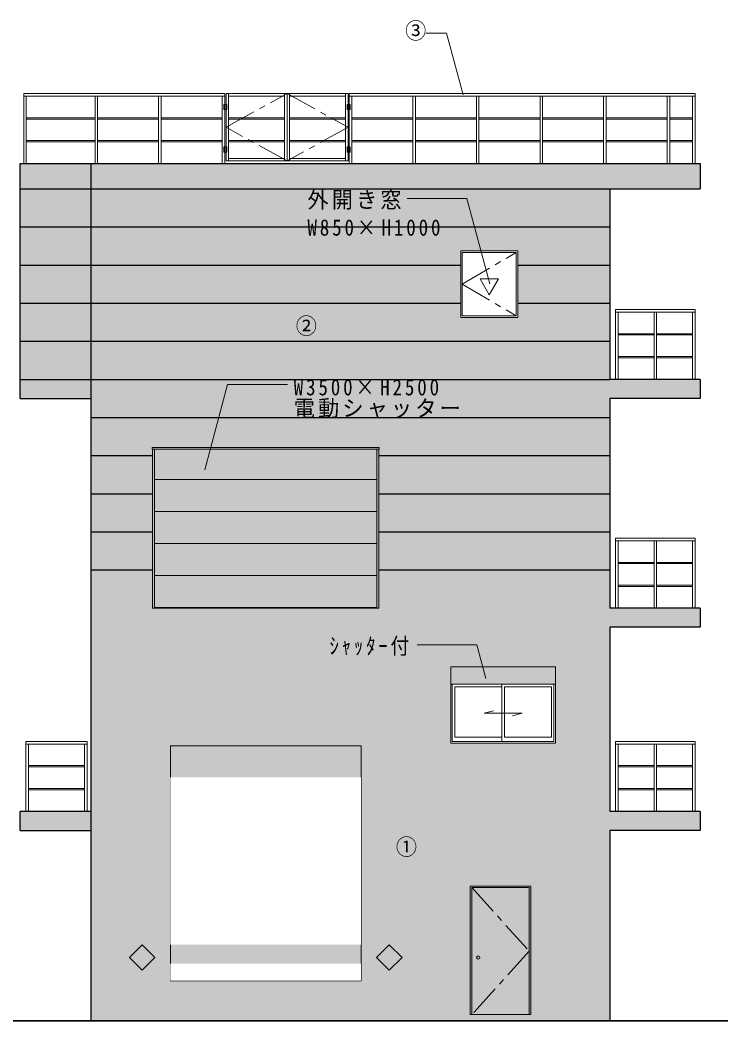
# Model space of a CAD drawing. Units: millimetres at full size; details may follow other scales. Extents: x -38230 to 40344, y -28542 to 27899.
# Drawn here: x -7339 to 3798, y 1334 to 17093 of the extents above; entities that cross this region are included whole.
import ezdxf
from ezdxf.enums import TextEntityAlignment as Align

# ---------------------------------------------------------------- set-up
doc = ezdxf.new("R2010")
doc.units = ezdxf.units.MM
doc.header["$LTSCALE"] = 100
doc.linetypes.add('CHAIN1', pattern=[8, 5, -1, 1, -1])
for name, color, linetype, lineweight in [('1-2_細線', 7, 'Continuous', 18), ('1-3_中線', 3, 'Continuous', 25), ('1-4_太線', 2, 'Continuous', 35), ('1-8_ﾊｯﾁﾝｸﾞ', 4, 'Continuous', 9), ('1-A_中芯線', 4, 'CHAIN1', 9), ('1-D_文字', 7, 'Continuous', 18), ('4-1_寸法', 4, 'Continuous', 9)]:
    doc.layers.add(name, color=color, linetype=linetype, lineweight=lineweight)
for name, color, linetype in [('2-D_2-Dﾚｲﾔ', 9, 'Continuous'), ('3-D_文字', 134, 'Continuous'), ('4-D_文字', 7, 'Continuous')]:
    doc.layers.add(name, color=color, linetype=linetype)
doc.styles.add('ＭＳ ゴシック', font='')
doc.styles.get('ＭＳ ゴシック').set_extended_font_data('MS Gothic')

msp = doc.modelspace()

# ---------------------------------------------------------------- hatches: boundary and pattern name
at = {"layer": '2-D_2-Dﾚｲﾔ'}
for points in [[(-2679.1, 4522.2, 1), (-3179.1, 4522.2, 1)], [(-3963, 3262.2, 1), (-4463, 3262.2, 1)]]:
    msp.add_hatch(color=1, dxfattribs=at).paths.add_polyline_path(points)

# ---------------------------------------------------------------- linework, layer by layer
at = {"layer": '1-2_細線'}
for p, q in [((-7281, 15934.3), (-4118.9, 15934.3)), ((-7281, 14834.3), (-7281, 15934.3)), ((-4118.9, 14834.3), (-4118.9, 15934.3)), ((-4098.9, 14874.3), (-4098.9, 15934.3)), ((-4098.9, 15934.3), (-3138.9, 15934.3)), ((-4058.9, 15934.3), (-4058.9, 14874.3)), ((-3178.9, 14874.3), (-3178.9, 15934.3)), ((-3138.9, 14874.3), (-3138.9, 15934.3)), ((-2178.9, 15934.3), (-3138.9, 15934.3)), ((-3098.9, 14874.3), (-3098.9, 15934.3)), ((-2218.9, 15934.3), (-2218.9, 14874.3)), ((-2178.9, 14874.3), (-2178.9, 15934.3)), ((-2158.9, 14834.3), (-2158.9, 15934.3)), ((3281.1, 15934.3), (-2158.9, 15934.3)), ((3281.1, 15934.3), (3281.1, 14834.3)), ((-7281, 15894.3), (-4118.9, 15894.3)), ((-7241, 15894.3), (-7241, 14834.3)), ((-6158.9, 14834.3), (-6158.9, 15894.3)), ((-6118.9, 15894.3), (-6118.9, 14834.3)), ((-5158.9, 15894.3), (-5158.9, 14834.3)), ((-5118.9, 15894.3), (-5118.9, 14834.3)), ((-4158.9, 15894.3), (-4158.9, 14834.3)), ((-4058.9, 15894.3), (-3178.9, 15894.3)), ((-2218.9, 15894.3), (-3098.9, 15894.3)), ((-2158.9, 15894.3), (3281.1, 15894.3)), ((-2118.9, 14834.3), (-2118.9, 15894.3)), ((-1158.9, 15894.3), (-1158.9, 14834.3)), ((-1118.9, 14834.3), (-1118.9, 15894.3)), ((-158.9, 15894.3), (-158.9, 14834.3)), ((-118.9, 15894.3), (-118.9, 14834.3)), ((841.1, 15894.3), (841.1, 14834.3)), ((881.1, 15894.3), (881.1, 14834.3)), ((1841.1, 15894.3), (1841.1, 14834.3)), ((1881.1, 15894.3), (1881.1, 14834.3)), ((2841.1, 15894.3), (2841.1, 14834.3)), ((2881.1, 15894.3), (2881.1, 14834.3)), ((3241.1, 15894.3), (3241.1, 14834.3)), ((-7241, 15554.3), (-6158.9, 15554.3)), ((-7241, 15534.3), (-6158.9, 15534.3)), ((-6118.9, 15554.3), (-5158.9, 15554.3)), ((-6118.9, 15534.3), (-5158.9, 15534.3)), ((-5118.9, 15554.3), (-4158.9, 15554.3)), ((-5118.9, 15534.3), (-4158.9, 15534.3)), ((-3178.9, 15554.3), (-4058.9, 15554.3)), ((-3178.9, 15534.3), (-4058.9, 15534.3)), ((-3098.9, 15554.3), (-2218.9, 15554.3)), ((-3098.9, 15534.3), (-2218.9, 15534.3)), ((-2118.9, 15554.3), (-1158.9, 15554.3)), ((-2118.9, 15534.3), (-1158.9, 15534.3)), ((-1118.9, 15554.3), (-158.9, 15554.3)), ((-1118.9, 15534.3), (-158.9, 15534.3)), ((-118.9, 15554.3), (841.1, 15554.3)), ((-118.9, 15534.3), (841.1, 15534.3)), ((881.1, 15554.3), (1841.1, 15554.3)), ((881.1, 15534.3), (1841.1, 15534.3)), ((1881.1, 15554.3), (2841.1, 15554.3)), ((1881.1, 15534.3), (2841.1, 15534.3)), ((2881.1, 15554.3), (3241.1, 15554.3)), ((2881.1, 15534.3), (3241.1, 15534.3)), ((-7241, 15194.3), (-6158.9, 15194.3)), ((-7241, 15174.3), (-6158.9, 15174.3)), ((-6118.9, 15194.3), (-5158.9, 15194.3)), ((-6118.9, 15174.3), (-5158.9, 15174.3)), ((-5118.9, 15194.3), (-4158.9, 15194.3)), ((-5118.9, 15174.3), (-4158.9, 15174.3)), ((-3178.9, 15194.3), (-4058.9, 15194.3)), ((-3178.9, 15174.3), (-4058.9, 15174.3)), ((-3098.9, 15194.3), (-2218.9, 15194.3)), ((-3098.9, 15174.3), (-2218.9, 15174.3)), ((-2118.9, 15194.3), (-1158.9, 15194.3)), ((-2118.9, 15174.3), (-1158.9, 15174.3)), ((-1118.9, 15194.3), (-158.9, 15194.3)), ((-1118.9, 15174.3), (-158.9, 15174.3)), ((-118.9, 15194.3), (841.1, 15194.3)), ((-118.9, 15174.3), (841.1, 15174.3)), ((881.1, 15194.3), (1841.1, 15194.3)), ((881.1, 15174.3), (1841.1, 15174.3)), ((1881.1, 15194.3), (2841.1, 15194.3)), ((1881.1, 15174.3), (2841.1, 15174.3)), ((2881.1, 15194.3), (3241.1, 15194.3)), ((2881.1, 15174.3), (3241.1, 15174.3)), ((-4098.9, 14874.3), (-3138.9, 14874.3)), ((-4058.9, 14914.3), (-3178.9, 14914.3)), ((-2178.9, 14874.3), (-3138.9, 14874.3)), ((-2218.9, 14914.3), (-3098.9, 14914.3)), ((2031, 12534.3), (2031, 11434.3)), ((3281.1, 12534.3), (2031, 12534.3)), ((3281.1, 12494.3), (2031, 12494.3)), ((2071, 12494.3), (2071, 11434.3)), ((2636, 12494.3), (2636, 11434.3)), ((2676, 12494.3), (2676, 11434.3)), ((3241.1, 12494.3), (3241.1, 11434.3)), ((3281.1, 12534.3), (3281.1, 11434.3)), ((2636, 12154.3), (2071, 12154.3)), ((2636, 12134.3), (2071, 12134.3)), ((3241.1, 12154.3), (2676, 12154.3)), ((3241.1, 12134.3), (2676, 12134.3)), ((2636, 11794.3), (2071, 11794.3)), ((2636, 11774.3), (2071, 11774.3)), ((3241.1, 11794.3), (2676, 11794.3)), ((3241.1, 11774.3), (2676, 11774.3)), ((2031, 8934.3), (2031, 7834.3)), ((3281.1, 8934.3), (2031, 8934.3)), ((3281.1, 8894.3), (2031, 8894.3)), ((2071, 8894.3), (2071, 7834.3)), ((2636, 8894.3), (2636, 7834.3)), ((2676, 8894.3), (2676, 7834.3)), ((3241.1, 8894.3), (3241.1, 7834.3)), ((3281.1, 8934.3), (3281.1, 7834.3)), ((2636, 8554.3), (2071, 8554.3)), ((2636, 8534.3), (2071, 8534.3)), ((3241.1, 8554.3), (2676, 8554.3)), ((3241.1, 8534.3), (2676, 8534.3)), ((2636, 8194.3), (2071, 8194.3)), ((2636, 8174.3), (2071, 8174.3)), ((3241.1, 8194.3), (2676, 8194.3)), ((3241.1, 8174.3), (2676, 8174.3)), ((-7247.4, 5734.3), (-7247.4, 4634.3)), ((-6283.3, 5734.3), (-7247.4, 5734.3)), ((-6283.3, 5694.3), (-7247.4, 5694.3)), ((-7207.4, 5694.3), (-7207.4, 4634.3)), ((-6323.3, 5694.3), (-6323.3, 4634.3)), ((-6283.3, 5734.3), (-6283.3, 4634.3)), ((2031, 5734.3), (2031, 4634.3)), ((3281.1, 5734.3), (2031, 5734.3)), ((3281.1, 5694.3), (2031, 5694.3)), ((2071, 5694.3), (2071, 4634.3)), ((2636, 5694.3), (2636, 4634.3)), ((2676, 5694.3), (2676, 4634.3)), ((3241.1, 5694.3), (3241.1, 4634.3)), ((3281.1, 5734.3), (3281.1, 4634.3)), ((-6323.3, 5354.3), (-7207.4, 5354.3)), ((-6323.3, 5334.3), (-7207.4, 5334.3)), ((2636, 5354.3), (2071, 5354.3)), ((2636, 5334.3), (2071, 5334.3)), ((3241.1, 5354.3), (2676, 5354.3)), ((3241.1, 5334.3), (2676, 5334.3)), ((-6323.3, 4994.3), (-7207.4, 4994.3)), ((-6323.3, 4974.3), (-7207.4, 4974.3)), ((2636, 4994.3), (2071, 4994.3)), ((2636, 4974.3), (2071, 4974.3)), ((3241.1, 4994.3), (2676, 4994.3)), ((3241.1, 4974.3), (2676, 4974.3))]:
    msp.add_line(p, q, dxfattribs=at)
for points in [[(-4083.9, 15684.3), (-4133.9, 15684.3), (-4133.9, 15764.3), (-4083.9, 15764.3)], [(-2143.9, 15684.3), (-2193.9, 15684.3), (-2193.9, 15764.3), (-2143.9, 15764.3)], [(-4083.9, 15014.3), (-4133.9, 15014.3), (-4133.9, 15094.3), (-4083.9, 15094.3)], [(-2143.9, 15014.3), (-2193.9, 15014.3), (-2193.9, 15094.3), (-2143.9, 15094.3)]]:
    msp.add_lwpolyline(points, close=True, dxfattribs=at)
at = {"layer": '1-3_中線'}
for p, q in [((-7338.9, 14834.3), (3361.1, 14834.3)), ((-7338.9, 11134.3), (-7338.9, 14834.3)), ((-6219.9, 1334.3), (-6219.9, 14834.3)), ((3361.1, 14834.3), (3361.1, 14434.3)), ((-7338.9, 14434.3), (-6219.9, 14434.3)), ((1942.1, 14434.3), (3361.1, 14434.3)), ((1942.1, 14434.3), (1942.1, 11434.3)), ((3361.1, 11434.3), (1942.1, 11434.3)), ((3361.1, 11434.3), (3361.1, 11134.3)), ((-7338.9, 11134.3), (-6219.9, 11134.3)), ((3361.1, 11134.3), (1942.1, 11134.3)), ((1942.1, 11134.3), (1942.1, 7834.3)), ((3361.1, 7834.3), (1942.1, 7834.3)), ((3361.1, 7834.3), (3361.1, 7534.3)), ((3361.1, 7534.3), (1942.1, 7534.3)), ((1942.1, 7534.3), (1942.1, 4634.3)), ((-7338.9, 4334.3), (-7338.9, 4634.3)), ((-6219.9, 4634.3), (-7338.9, 4634.3)), ((3361.1, 4634.3), (1942.1, 4634.3)), ((3361.1, 4634.3), (3361.1, 4334.3)), ((-7338.9, 4334.3), (-6219.9, 4334.3)), ((3361.1, 4334.3), (1942.1, 4334.3)), ((1942.1, 4334.3), (1942.1, 1334.3))]:
    msp.add_line(p, q, dxfattribs=at)
at = {"layer": '1-4_太線'}
msp.add_line((3798.2, 1334.3), (-12908.5, 1334.3), dxfattribs=at)
at = {"layer": '1-8_ﾊｯﾁﾝｸﾞ'}
for p, q in [((-407, 13459.3), (-407, 12409.3)), ((-407, 13459.3), (493, 13459.3)), ((-382, 13434.3), (-382, 12434.3)), ((-382, 13434.3), (468, 13434.3)), ((468, 13434.3), (468, 12434.3)), ((493, 13459.3), (493, 12409.3)), ((-100.6, 13017.2), (186.6, 13017.2)), ((-100.6, 13017.2), (43, 12768.4)), ((186.6, 13017.2), (43, 12768.4)), ((493, 12409.3), (-407, 12409.3)), ((468, 12434.3), (-382, 12434.3)), ((-5259.2, 10364.3), (-5259.2, 10334.3)), ((-5259.2, 10364.3), (-1689.2, 10364.3)), ((-5259.2, 10334.3), (-1689.2, 10334.3)), ((-5254.2, 7834.3), (-5254.2, 10334.3)), ((-5224.2, 7834.3), (-5224.2, 10334.3)), ((-1724.2, 10334.3), (-1724.2, 7834.3)), ((-1694.2, 7834.3), (-1694.2, 10334.3)), ((-1689.2, 10364.3), (-1689.2, 10334.3)), ((-5224.2, 9860.3), (-1724.2, 9860.3)), ((-5224.2, 9356.3), (-1724.2, 9356.3)), ((-5224.2, 8852.3), (-1724.2, 8852.3)), ((-5224.2, 8348.3), (-1724.2, 8348.3)), ((-5254.2, 7834.3), (-1694.2, 7834.3)), ((-5224.2, 7844.3), (-1724.2, 7844.3)), ((1086.1, 6909.3), (-563.9, 6909.3)), ((-563.9, 5709.1), (-563.9, 6909.3)), ((1086.1, 5709.1), (1086.1, 6909.3)), ((-563.9, 6634.3), (1086.1, 6634.3)), ((-538.9, 5734.3), (-538.9, 6634.3)), ((241.1, 5734.3), (241.1, 6634.3)), ((1061.1, 5734.3), (1061.1, 6634.3)), ((241.1, 6594.3), (-498.9, 6594.3)), ((-498.9, 5804.3), (-498.9, 6594.3)), ((281.1, 5804.3), (281.1, 6594.3)), ((1021.1, 6594.3), (281.1, 6594.3)), ((1021.1, 5804.3), (1021.1, 6594.3)), ((110.5, 6218.5), (-39.2, 6178.6)), ((560.8, 6178.6), (-39.2, 6178.6)), ((411, 6138.8), (560.8, 6178.6)), ((-563.9, 5709.1), (1086.1, 5709.1)), ((-538.9, 5734.3), (1061.1, 5734.3)), ((241.1, 5804.3), (-498.9, 5804.3)), ((1021.1, 5804.3), (281.1, 5804.3)), ((669.6, 3434.3), (669.6, 1434.3)), ((694.6, 1434.3), (694.6, 3459.3)), ((-255.4, 1434.3), (694.6, 1434.3))]:
    msp.add_line(p, q, dxfattribs=at)
at = {"layer": '1-8_ﾊｯﾁﾝｸﾞ', "linetype": 'CHAIN1'}
for q in [(468, 13434.3), (468, 12434.3)]:
    msp.add_line((-382, 12934.3), q, dxfattribs=at)
at = {"layer": '1-8_ﾊｯﾁﾝｸﾞ', "color": 1, "lineweight": 18}
for p, q in [((-5418.4, 2534.3), (-5618.3, 2334.3)), ((-5218.4, 2334.3), (-5418.4, 2534.3)), ((-5618.3, 2334.3), (-5418.4, 2134.3)), ((-5418.4, 2134.3), (-5218.4, 2334.3))]:
    msp.add_line(p, q, dxfattribs=at)
at = {"layer": '1-8_ﾊｯﾁﾝｸﾞ'}
for points in [[(-255.4, 1434.3), (-255.4, 3459.3), (694.6, 3459.3)], [(669.6, 3434.3), (-230.4, 3434.3), (-230.4, 1434.3)]]:
    msp.add_lwpolyline(points, dxfattribs=at)
at = {"layer": '1-8_ﾊｯﾁﾝｸﾞ', "linetype": 'CHAIN1'}
msp.add_lwpolyline([(-230.4, 3434.3), (669.6, 2434.3), (-230.4, 1434.3)], dxfattribs=at)
at = {"layer": '1-8_ﾊｯﾁﾝｸﾞ', "color": 1, "lineweight": 18}
msp.add_lwpolyline([(-1530, 2534.3), (-1330, 2334.3), (-1530, 2134.3), (-1730, 2334.3)], close=True, dxfattribs=at)
at = {"layer": '1-8_ﾊｯﾁﾝｸﾞ'}
msp.add_circle((-130.4, 2334.3), 25, dxfattribs=at)
at = {"layer": '1-A_中芯線'}
for p, q in [((-4098.9, 15404.3), (-3138.9, 15934.3)), ((-3138.9, 15934.3), (-2178.9, 15404.3)), ((-3138.9, 14874.3), (-4098.9, 15404.3)), ((-2178.9, 15404.3), (-3138.9, 14874.3))]:
    msp.add_line(p, q, dxfattribs=at)
at = {"layer": '1-D_文字'}
for p, q in [((-1247.4, 14282.5), (-307.8, 14282.5)), ((52.5, 12941.2), (-307.8, 14282.5)), ((-4433, 10013.4), (-4072.7, 11354.7)), ((-3133.2, 11354.7), (-4072.7, 11354.7)), ((-1091.3, 7257.8), (-151.7, 7257.8)), ((-9, 6726.5), (-151.7, 7257.8)), ((-4974.2, 1968), (-4974.2, 5668)), ((-1974.2, 5668), (-4974.2, 5668))]:
    msp.add_line(p, q, dxfattribs=at)
msp.add_lwpolyline([(-4974.2, 1968), (-1974.2, 1968), (-1974.2, 5668)], dxfattribs=at)
at = {"layer": '2-D_2-Dﾚｲﾔ', "color": 253}
for points in [[(-7338.9, 14834.3), (-7338.9, 11134.3), (-6219.9, 11134.3)], [(-7338.9, 14834.3), (-6219.9, 11134.3), (-6219.9, 12534.3)], [(-7338.9, 14834.3), (-6219.9, 12534.3), (-407, 12534.3)], [(-7338.9, 14834.3), (-407, 12534.3), (-407, 13459.3)], [(-7338.9, 14834.3), (-407, 13459.3), (493, 13459.3)], [(-7338.9, 14834.3), (493, 13459.3), (493, 14834.3)], [(3361.1, 14434.3), (3361.1, 14834.3), (493, 14834.3)], [(493, 14834.3), (493, 7834.3), (1942.1, 11134.3)], [(1942.1, 14434.3), (3361.1, 14434.3), (493, 14834.3)], [(1942.1, 14434.3), (493, 14834.3), (1942.1, 11134.3)], [(-6219.9, 12534.3), (-6219.9, 7834.3), (-5254.2, 7834.3)], [(-407, 12409.3), (-407, 12534.3), (-6219.9, 12534.3)], [(-6219.9, 12534.3), (-5254.2, 7834.3), (-5259.2, 10334.3)], [(-6219.9, 12534.3), (-5259.2, 10334.3), (-5259.2, 10364.3)], [(-6219.9, 12534.3), (-5259.2, 10364.3), (-1689.2, 10364.3)], [(-407, 12409.3), (-6219.9, 12534.3), (-1689.2, 10364.3)], [(-1689.2, 10334.3), (493, 7834.3), (-407, 12409.3)], [(-407, 12409.3), (-1689.2, 10364.3), (-1689.2, 10334.3)], [(493, 7834.3), (493, 12409.3), (-407, 12409.3)], [(3361.1, 11134.3), (3361.1, 11434.3), (1942.1, 11434.3)], [(1942.1, 11134.3), (3361.1, 11134.3), (1942.1, 11434.3)], [(493, 7834.3), (1942.1, 7834.3), (1942.1, 11134.3)], [(-5254.2, 7834.3), (-5254.2, 10334.3), (-5259.2, 10334.3)], [(-1694.2, 10334.3), (-1694.2, 7834.3), (493, 7834.3)], [(-1689.2, 10334.3), (-1694.2, 10334.3), (493, 7834.3)]]:
    msp.add_solid(points, dxfattribs=at)
at = {"layer": '2-D_2-Dﾚｲﾔ', "color": 254}
for points in [[(-5259.2, 10364.3), (-5259.2, 10334.3), (-5254.2, 10334.3)], [(-5254.2, 10334.3), (-1689.2, 10364.3), (-5259.2, 10364.3)], [(-5254.2, 10334.3), (-1689.2, 10334.3), (-1689.2, 10364.3)], [(-5254.2, 10334.3), (-5254.2, 7834.3), (-1694.2, 7834.3)], [(-5254.2, 10334.3), (-1694.2, 7834.3), (-1694.2, 10334.3)], [(-563.9, 6909.3), (-563.9, 6634.3), (1086.1, 6909.3), (1086.1, 6634.3)], [(-255.4, 3459.3), (694.6, 3459.3), (-255.4, 1434.3), (694.6, 1434.3)]]:
    msp.add_solid(points, dxfattribs=at)
at = {"layer": '2-D_2-Dﾚｲﾔ'}
for points in [[(3361.1, 7534.3), (3361.1, 7834.3), (-6219.9, 7834.3)], [(-6219.9, 7834.3), (-6219.9, 6634.3), (-563.9, 6909.3)], [(-6219.9, 7834.3), (-563.9, 6909.3), (1086.1, 6909.3)], [(1942.1, 7534.3), (3361.1, 7534.3), (-6219.9, 7834.3)], [(1942.1, 7534.3), (-6219.9, 7834.3), (1086.1, 6909.3)], [(1086.1, 6634.3), (1942.1, 6634.3), (1942.1, 7534.3)], [(1086.1, 6909.3), (1086.1, 6634.3), (1942.1, 7534.3)], [(-6219.9, 6634.3), (-563.9, 6634.3), (-563.9, 6909.3)], [(-2138.9, 5668), (-2138.9, 6634.3), (-6219.9, 6634.3)], [(-6219.9, 6634.3), (-4974.2, 5668), (-2138.9, 5668)], [(-2138.9, 6634.3), (-2138.9, 5668), (-1974.2, 5668)], [(-563.9, 6634.3), (-2138.9, 6634.3), (-1974.2, 5668)], [(-1974.2, 5668), (-563.9, 5709.1), (-563.9, 6634.3)], [(1086.1, 6634.3), (1086.1, 5734.3), (1942.1, 6634.3), (1942.1, 5734.3)], [(1942.1, 4634.3), (1086.1, 5709.1), (-563.9, 5709.1)], [(1942.1, 4634.3), (1942.1, 5734.3), (1086.1, 5734.3)], [(1942.1, 4634.3), (1086.1, 5734.3), (1086.1, 5709.1)], [(-7338.9, 4634.3), (-6219.9, 4634.3), (-7338.9, 4334.3), (-6219.9, 4334.3)], [(694.6, 1434.3), (1942.1, 1334.3), (1942.1, 4334.3)], [(694.6, 3459.3), (694.6, 1434.3), (1942.1, 4334.3)], [(-2138.9, 1434.3), (-230.4, 1434.3), (-2138.9, 1434.3), (-2138.9, 1334.3)], [(-230.4, 1434.3), (694.6, 1434.3), (-2138.9, 1334.3), (1942.1, 1334.3)]]:
    msp.add_solid(points, dxfattribs=at)
at = {"layer": '2-D_2-Dﾚｲﾔ', "color": 1}
msp.add_solid([(-4974.2, 5668), (-4974.2, 5168), (-1974.2, 5668), (-1974.2, 5168)], dxfattribs=at)
at = {"layer": '3-D_文字'}
for p, q in [((-7338.9, 14434.3), (1942.1, 14434.3)), ((-7338.9, 13834.3), (1942.1, 13834.3)), ((-7338.9, 13234.3), (-407, 13234.3)), ((493, 13234.3), (1942.1, 13234.3)), ((-7338.9, 12634.3), (-407, 12634.3)), ((493, 12634.3), (1942.1, 12634.3)), ((-7338.9, 12034.3), (1942.1, 12034.3)), ((-7338.9, 11434.3), (1942.1, 11434.3)), ((-6219.9, 10834.3), (1942.1, 10834.3)), ((-6219.9, 10234.3), (-5254.2, 10234.3)), ((-1694.2, 10234.3), (1942.1, 10234.3)), ((-6219.9, 9634.3), (-5254.2, 9634.3)), ((-1694.2, 9634.3), (1942.1, 9634.3)), ((-6219.9, 9034.3), (-5254.2, 9034.3)), ((-1694.2, 9034.3), (1942.1, 9034.3)), ((-6219.9, 8434.3), (-5254.2, 8434.3)), ((-1694.2, 8434.3), (1942.1, 8434.3))]:
    msp.add_line(p, q, dxfattribs=at)
at = {"layer": '4-1_寸法'}
for p, q in [((-957.1, 16886.6), (-627.7, 16886.6)), ((-627.7, 16886.6), (-367.6, 15916.1))]:
    msp.add_line(p, q, dxfattribs=at)

# ---------------------------------------------------------------- texts
at = {"layer": '1-D_文字', "char_height": 256.6, "attachment_point": 7, "style": 'ＭＳ ゴシック'}
for s, insert in [('\\T1.15;\\W0.95;外開き窓', (-2817.4, 14107.5)), ('\\T1.31;\\W0.85;W850×H1000', (-2817.4, 13694)), ('\\T1.31;\\W0.85;W3500×H2500', (-3033.2, 11179.7)), ('\\T1.15;\\W0.95;電動シャッター', (-3033.2, 10821.4)), ('\\T1.29;\\W0.85;ｼｬｯﾀｰ付', (-2471.3, 7082.8)), ('\\T1.15;\\W0.95;放水的', (-4019.2, 3643))]:
    msp.add_mtext(s, dxfattribs=dict(at, insert=insert))
at = {"layer": '4-D_文字', "style": 'ＭＳ ゴシック', "width": 0.95}
for s, p in [('③', (-1280.5, 16719.8)), ('②', (-3001.3, 12071.3)), ('①', (-1426.4, 3869.3))]:
    msp.add_text(s, height=256.6, dxfattribs=at).set_placement(p, align=Align.BOTTOM_LEFT)

# ---------------------------------------------------------------- next in the draw order: wipeouts: each hides what was drawn before it
at = {"color": 7}
msp.add_wipeout([(-4974.2, 5168), (-1974.2, 5168), (-1974.2, 2534.3), (-4974.2, 2534.3)], dxfattribs=at)

# ---------------------------------------------------------------- next in the draw order: linework, layer by layer
at = {"layer": '2-D_2-Dﾚｲﾔ'}
for points in [[(-1974.2, 5668), (1942.1, 4634.3), (-563.9, 5709.1)], [(-1974.2, 5668), (-1974.2, 4634.3), (1942.1, 4634.3)], [(3361.1, 4334.3), (3361.1, 4634.3), (-1974.2, 4634.3)], [(1942.1, 4334.3), (3361.1, 4334.3), (-1974.2, 4634.3)], [(694.6, 3459.3), (1942.1, 4334.3), (-1974.2, 4634.3)], [(-255.4, 3459.3), (694.6, 3459.3), (-1974.2, 4634.3)]]:
    msp.add_solid(points, dxfattribs=at)
at = {"layer": '2-D_2-Dﾚｲﾔ', "color": 1}
msp.add_solid([(-4974.2, 2534.3), (-1974.2, 2534.3), (-4974.2, 2234.3), (-1974.2, 2234.3)], dxfattribs=at)

# ---------------------------------------------------------------- next in the draw order: wipeouts: each hides what was drawn before it
at = {"color": 7}
msp.add_wipeout([(-4974.2, 2234.3), (-4974.2, 1968), (-1974.2, 1968), (-1974.2, 2234.3)], dxfattribs=at)

# ---------------------------------------------------------------- next in the draw order: linework, layer by layer
at = {"layer": '2-D_2-Dﾚｲﾔ'}
for points in [[(-6219.9, 6634.3), (-6219.9, 1334.3), (-4974.2, 5668)], [(-6219.9, 1334.3), (-4974.2, 1968), (-4974.2, 5668)], [(-255.4, 3459.3), (-1974.2, 4634.3), (-1974.2, 1968)], [(-2138.9, 1434.3), (-255.4, 1434.3), (-255.4, 3459.3)], [(-1974.2, 1968), (-2138.9, 1434.3), (-255.4, 3459.3)], [(-6219.9, 1334.3), (-2138.9, 1334.3), (-2138.9, 1968)], [(-6219.9, 1334.3), (-2138.9, 1968), (-4974.2, 1968)], [(-1974.2, 1968), (-2138.9, 1968), (-2138.9, 1434.3)]]:
    msp.add_solid(points, dxfattribs=at)

doc.saveas('drawing.dxf')
